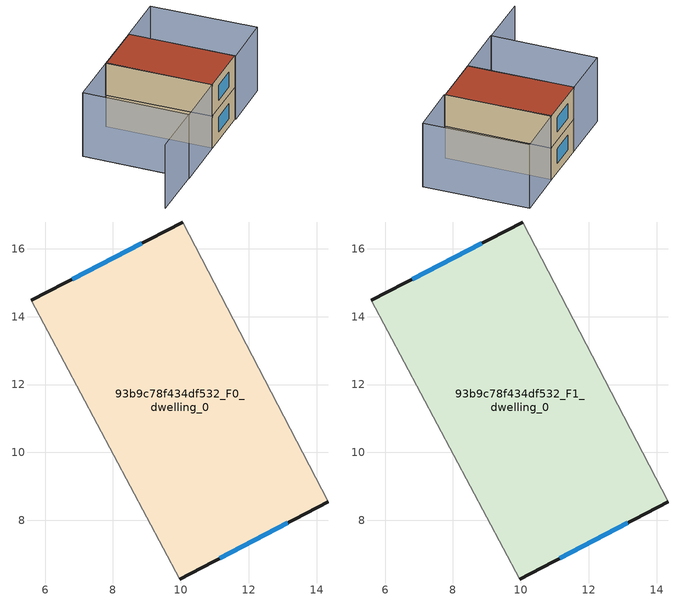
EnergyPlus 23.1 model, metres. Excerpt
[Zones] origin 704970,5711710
93b9c78f434df532_F0_dwelling_0
 floor ground (EU_floor_Construction): 10.06,16.79 14.34,8.54 9.97,6.27 5.6,14.48 z0
 wall outside (EU_wall_Construction): 10.06,16.79 5.6,14.48 / 9.97,6.27 14.34,8.54 z0:3
 wall adiabatic (EU_wall_Construction): 14.34,8.54 10.06,16.79 / 5.6,14.48 9.97,6.27 z0:3
 window (EU_Window_Construction): 8.85,16.17 6.81,15.11 / 11.15,6.89 13.16,7.93 z0.81:2.19
93b9c78f434df532_F1_dwelling_0
 floor to 93b9c78f434df532_F0_dwelling_0 (EU_floor_Construction): 10.06,16.79 14.34,8.54 9.97,6.27 5.6,14.48 z3
 wall outside (EU_wall_Construction): 10.06,16.79 5.6,14.48 / 9.97,6.27 14.34,8.54 z3:6
 wall adiabatic (EU_wall_Construction): 14.34,8.54 10.06,16.79 / 5.6,14.48 9.97,6.27 z3:6
 window (EU_Window_Construction): 8.85,16.17 6.81,15.11 / 11.15,6.89 13.16,7.93 z3.81:5.19
 roof outside (EU_roof_Construction): 14.34,8.54 10.06,16.79 5.6,14.48 9.97,6.27 z6
shading: 1.12,12.17 5.42,3.92 / 5.42,3.92 0.86,1.55 / 5.42,3.9 1.12,12.16 / 1.12,12.16 5.66,14.53 / 5.66,14.53 9.97,6.27 / 9.97,6.27 5.42,3.9 / 14.29,19.04 18.68,10.79 / 18.68,10.79 14.36,8.49 / 14.36,8.49 9.97,16.75 / 9.97,16.75 14.29,19.04 z0:6
[Building]
EU S2 Campaign: North Axis=0; Terrain=City; Solar Distribution=FullExterior
[Site:Location]
London: Latitude=51.5; Longitude=-0.5; Time Zone=0; Elevation=25
[SizingPeriod:WeatherFileDays]
AnnualSizingPeriod: Begin Month=1; Begin Day of Month=1; End Month=12; End Day of Month=31; Day of Week for Start Day=Monday; Use Weather File Daylight Saving Period=No; Use Weather File Rain and Snow Indicators=No
[MATERIAL]
EU_InternalMass_Material: Roughness=MediumRough; Thickness=0.1; Conductivity=1; Density=1800; Specific Heat=900; Thermal Absorptance=0.9; Solar Absorptance=0.7; Visible Absorptance=0.7
[MATERIAL:NOMASS] Roughness=MediumRough; Thermal Absorptance=0.9; Solar Absorptance=0.7; Visible Absorptance=0.7
Name | Thermal Resistance
EU_wall_NoMass | 0.727863
EU_roof_NoMass | 0.773354
EU_floor_NoMass | 1.79329
[WINDOWMATERIAL:SIMPLEGLAZINGSYSTEM]
EU_Window_SimpleGlazing: UFactor=2.58614; Solar Heat Gain Coefficient=0.76; Visible Transmittance=0.76
[CONSTRUCTION]
EU_wall_Construction: EU_wall_NoMass
EU_roof_Construction: EU_roof_NoMass
EU_floor_Construction: EU_floor_NoMass
EU_Window_Construction: EU_Window_SimpleGlazing
EU_InternalMass_Construction: EU_InternalMass_Material
[ZONE] Type=1; Multiplier=1; Ceiling Height=autocalculate; Floor Area=autocalculate; Part of Total Floor Area=Yes
Name | Volume
93b9c78f434df532_F0_dwelling_0 | 138.594
93b9c78f434df532_F1_dwelling_0 | 138.595
[INTERNALMASS] Construction=EU_InternalMass_Construction; Surface Area=46.1982
Name | Zone or ZoneList
93b9c78f434df532_F0_dwelling_0_EU_InternalMass | 93b9c78f434df532_F0_dwelling_0
93b9c78f434df532_F1_dwelling_0_EU_InternalMass | 93b9c78f434df532_F1_dwelling_0
[OTHEREQUIPMENT] Fuel Type=Electricity; Design Level Calculation Method=Watts/Area; Power per Zone Floor Area=1; Fraction Latent=0; Fraction Radiant=0; Fraction Lost=0; Carbon Dioxide Generation Rate=0; EndUse Subcategory=EU_Step8_InternalGains
Name | Zone or ZoneList or Space or SpaceList | Schedule
EU_Step8_InternalGain_93b9c78f434df532_F0_dwelling_0_f000 | 93b9c78f434df532_F0_dwelling_0 | EU_Step8_GainSchedule_93b9c78f434df532_F0_dwelling_0_f000
EU_Step8_InternalGain_93b9c78f434df532_F1_dwelling_0_f000 | 93b9c78f434df532_F1_dwelling_0 | EU_Step8_GainSchedule_93b9c78f434df532_F1_dwelling_0_f000
[ZONEVENTILATION:DESIGNFLOWRATE] Schedule=EU_AlwaysOn; Design Flow Rate Calculation Method=AirChanges/Hour; Air Changes per Hour=0.484901; Ventilation Type=Natural; Fan Pressure Rise=0; Fan Total Efficiency=1; Constant Term Coefficient=1; Temperature Term Coefficient=0; Velocity Term Coefficient=0; Velocity Squared Term Coefficient=0; Minimum Indoor Temperature=-100; Maximum Indoor Temperature=100; Delta Temperature=-100; Minimum Outdoor Temperature=-100; Maximum Outdoor Temperature=100; Maximum Wind Speed=40
Name | Zone or ZoneList or Space or SpaceList
EU_ConstantAir_93b9c78f434df532_F0_dwelling_0 | 93b9c78f434df532_F0_dwelling_0
EU_ConstantAir_93b9c78f434df532_F1_dwelling_0 | 93b9c78f434df532_F1_dwelling_0
[HVACTEMPLATE:THERMOSTAT] Constant Heating Setpoint=20; Constant Cooling Setpoint=50
EU_HeatOnly_93b9c78f434df532_F0_dwelling_0; EU_HeatOnly_93b9c78f434df532_F1_dwelling_0
[HVACTEMPLATE:ZONE:IDEALLOADSAIRSYSTEM] System Availability Schedule=EU_AlwaysOn; Maximum Heating Supply Air Temperature=50; Minimum Cooling Supply Air Temperature=13; Maximum Heating Supply Air Humidity Ratio=0.0156; Minimum Cooling Supply Air Humidity Ratio=0.0077; Heating Limit=NoLimit; Cooling Limit=NoLimit; Heating Availability Schedule=EU_AlwaysOn; Cooling Availability Schedule=EU_CoolingOff; Dehumidification Control Type=ConstantSensibleHeatRatio; Cooling Sensible Heat Ratio=0.7; Dehumidification Setpoint=60; Humidification Control Type=None; Humidification Setpoint=30; Outdoor Air Method=None; Outdoor Air Flow Rate per Person=0.00944; Outdoor Air Flow Rate per Zone Floor Area=0; Outdoor Air Flow Rate per Zone=0; Demand Controlled Ventilation Type=None; Outdoor Air Economizer Type=NoEconomizer; Heat Recovery Type=None; Sensible Heat Recovery Effectiveness=0.7; Latent Heat Recovery Effectiveness=0.65
Name | Template Thermostat
93b9c78f434df532_F0_dwelling_0 | EU_HeatOnly_93b9c78f434df532_F0_dwelling_0
93b9c78f434df532_F1_dwelling_0 | EU_HeatOnly_93b9c78f434df532_F1_dwelling_0
[SIZING:ZONE] Zone Cooling Design Supply Air Temperature Input Method=SupplyAirTemperature; Zone Cooling Design Supply Air Temperature=13; Zone Heating Design Supply Air Temperature Input Method=SupplyAirTemperature; Zone Heating Design Supply Air Temperature=50; Zone Cooling Design Supply Air Humidity Ratio=0.008; Zone Heating Design Supply Air Humidity Ratio=0.008; Cooling Design Air Flow Method=DesignDay; Cooling Design Air Flow Rate=0; Cooling Minimum Air Flow per Zone Floor Area=0.000762; Cooling Minimum Air Flow=0; Cooling Minimum Air Flow Fraction=0.2; Heating Design Air Flow Method=DesignDay; Heating Design Air Flow Rate=0; Heating Maximum Air Flow per Zone Floor Area=0.002032; Heating Maximum Air Flow=0.141576; Heating Maximum Air Flow Fraction=0.3; Account for Dedicated Outdoor Air System=No; Dedicated Outdoor Air System Control Strategy=NeutralSupplyAir; Dedicated Outdoor Air Low Setpoint Temperature for Design=autosize; Dedicated Outdoor Air High Setpoint Temperature for Design=autosize; Zone Load Sizing Method=Sensible Load Only No Latent Load; Zone Latent Cooling Design Supply Air Humidity Ratio Input Method=HumidityRatioDifference; Zone Cooling Design Supply Air Humidity Ratio Difference=0.005; Zone Latent Heating Design Supply Air Humidity Ratio Input Method=HumidityRatioDifference; Zone Humidification Design Supply Air Humidity Ratio Difference=0.005
93b9c78f434df532_F0_dwelling_0; 93b9c78f434df532_F1_dwelling_0
[SCHEDULE:CONSTANT]
Name | Hourly Value
EU_AlwaysOn | 1
EU_CoolingOff | 0
[SCHEDULE:FILE] Column Number=1; Rows to Skip at Top=0; Number of Hours of Data=8760; Column Separator=Comma; Interpolate to Timestep=No; Minutes per Item=60; Adjust Schedule for Daylight Savings=Yes
Name | File
EU_Step8_GainSchedule_93b9c78f434df532_F0_dwelling_0_f000 | ../../schedules/93b9c78f434df532/93b9c78f434df532_F0_dwelling_0_f000_gain.csv
EU_Step8_GainSchedule_93b9c78f434df532_F1_dwelling_0_f000 | ../../schedules/93b9c78f434df532/93b9c78f434df532_F1_dwelling_0_f000_gain.csv
